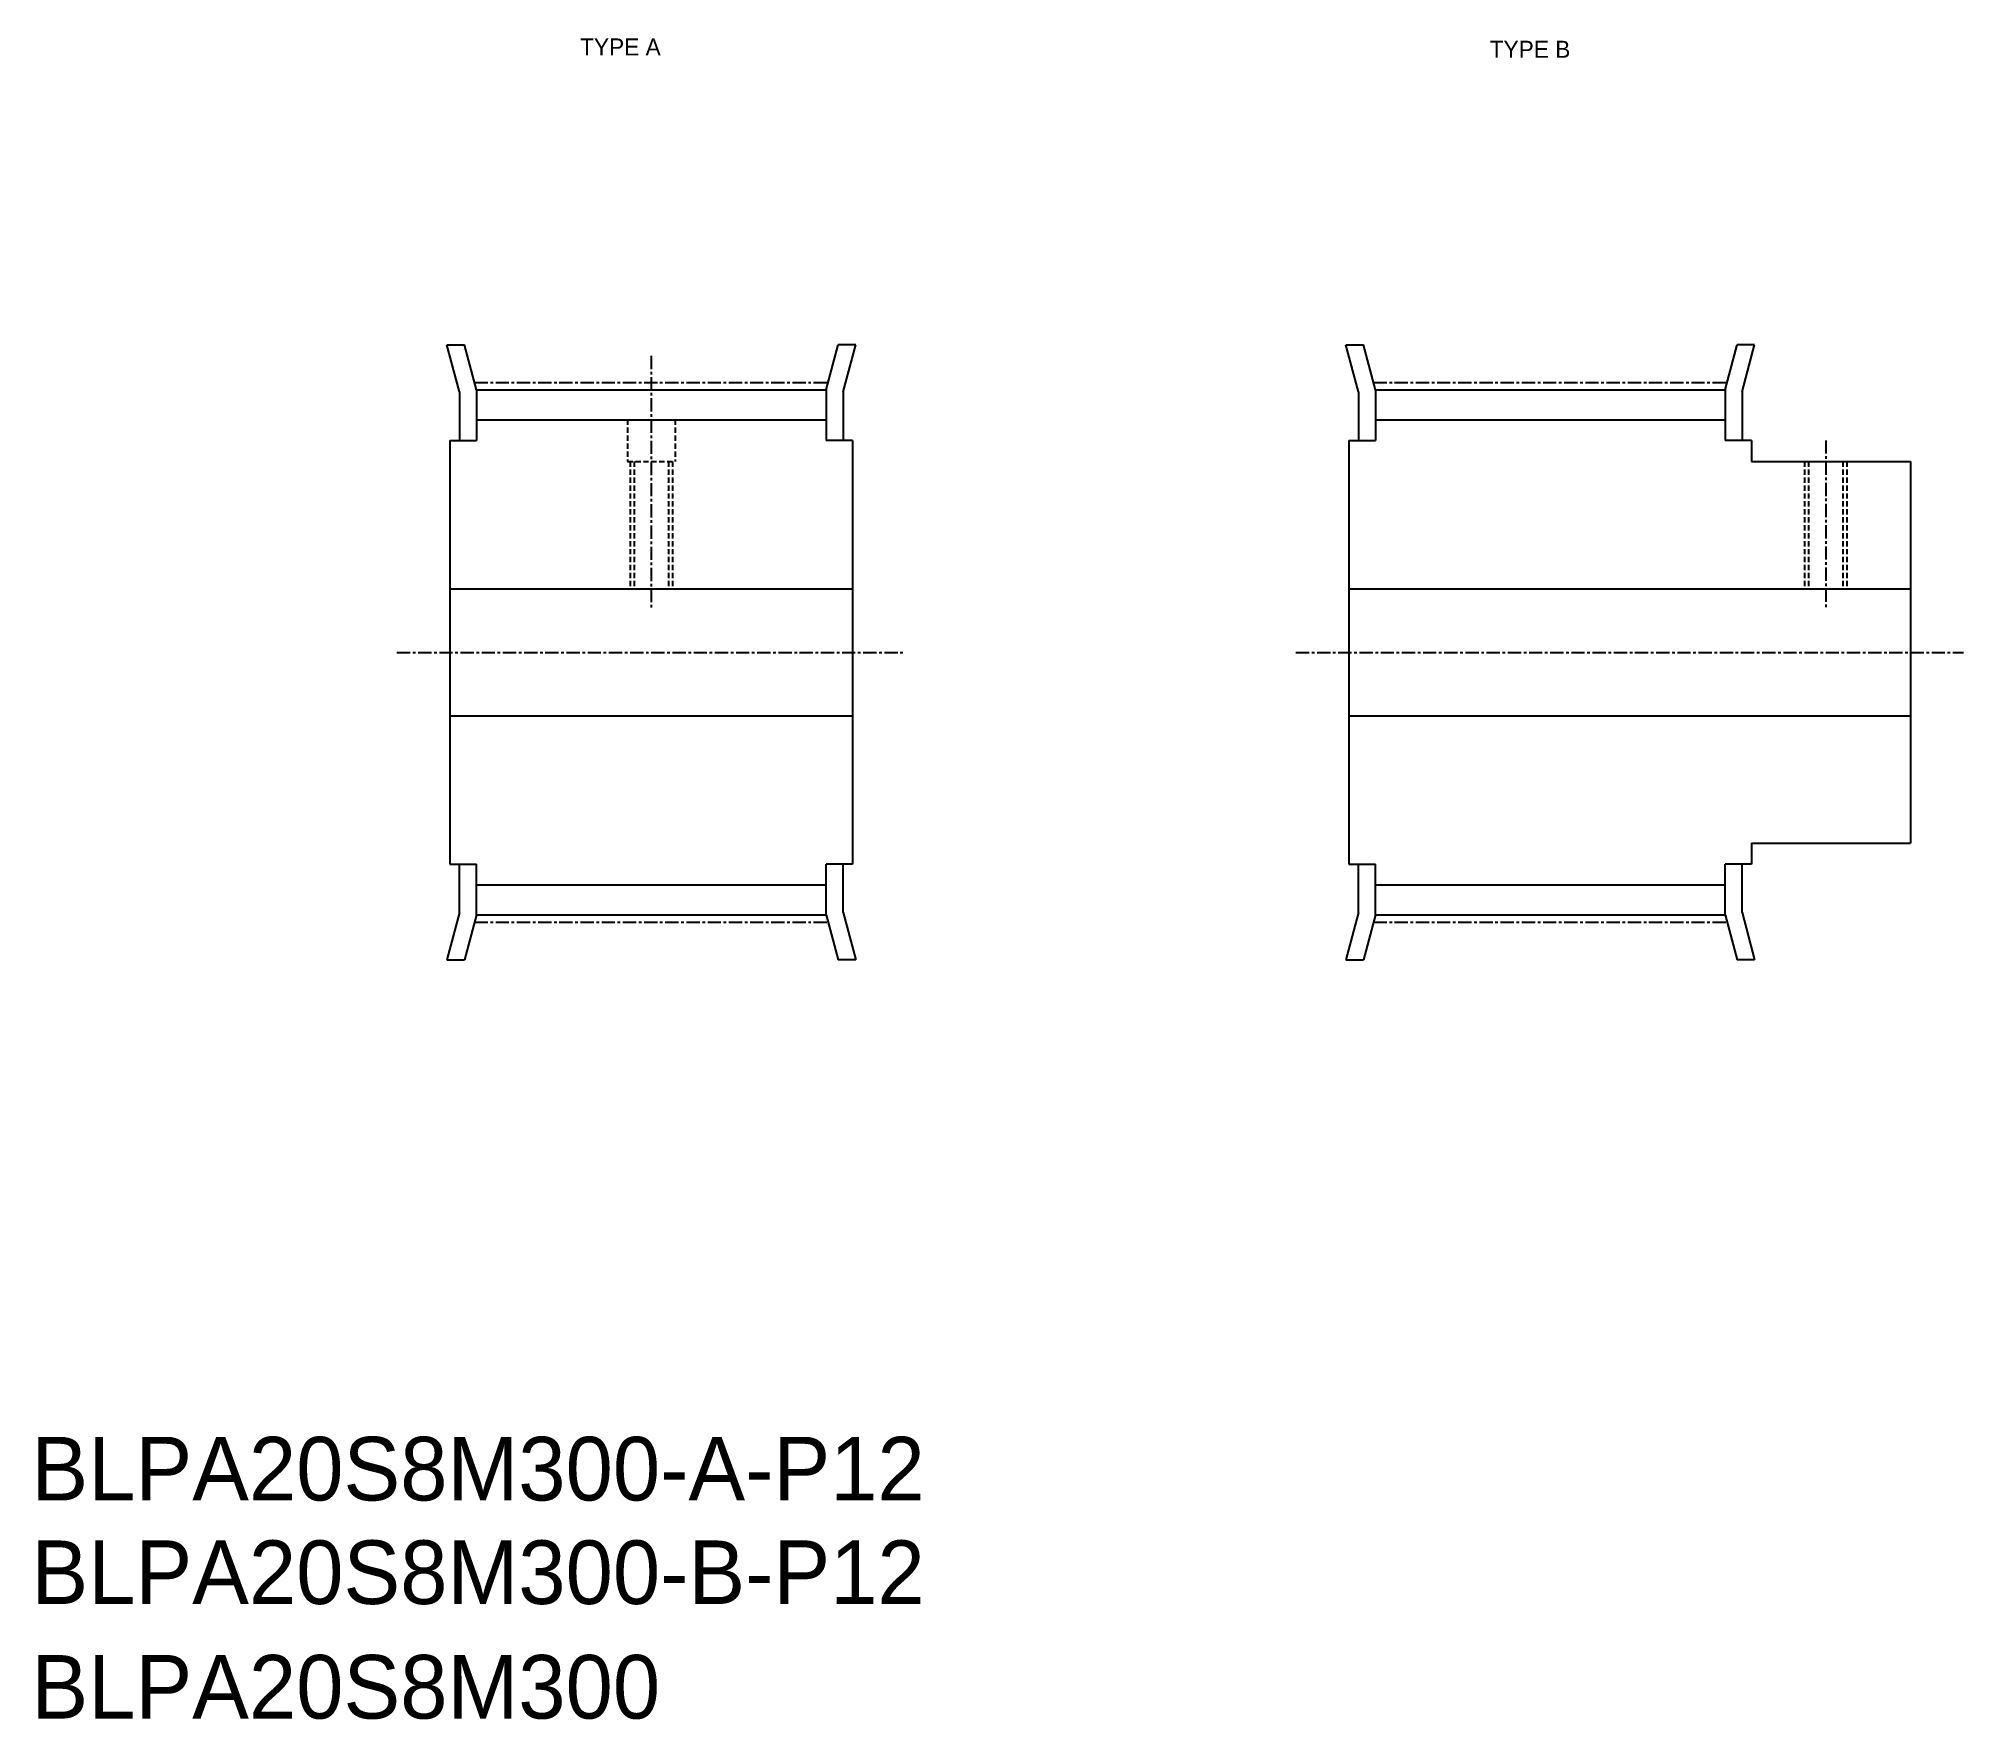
# Model space of a CAD drawing. Extents: x -285 to -104, y -61 to 98.
import ezdxf

# ---------------------------------------------------------------- set-up
doc = ezdxf.new("R2010")
doc.units = 0
doc.linetypes.add('CENTER', pattern=[2, 1.25, -0.25, 0.25, -0.25])
doc.linetypes.add('DASHED', pattern=[0.75, 0.5, -0.25])
doc.layers.get('0').update_dxf_attribs({"linetype": 'CONTINUOUS'})
doc.layers.add('CENTER', color=1, linetype='CENTER')

msp = doc.modelspace()

# ---------------------------------------------------------------- linework, layer by layer
at = {"color": 7, "linetype": 'CONTINUOUS'}
for p, q in [((-245.6, 64.36), (-246.78, 68.79)), ((-246.78, 68.79), (-245.13, 68.79)), ((-244, 64.57), (-245.13, 68.79)), ((-211, 64.57), (-209.87, 68.79)), ((-208.21, 68.79), (-209.87, 68.79)), ((-209.4, 64.36), (-208.21, 68.79)), ((-160.77, 64.36), (-161.96, 68.79)), ((-161.96, 68.79), (-160.3, 68.79)), ((-159.17, 64.57), (-160.3, 68.79)), ((-126.17, 64.57), (-125.04, 68.79)), ((-123.38, 68.79), (-125.04, 68.79)), ((-124.57, 64.36), (-123.38, 68.79)), ((-245.6, 64.36), (-245.6, 59.79)), ((-244, 64.57), (-211, 64.57)), ((-244, 64.57), (-244, 59.79)), ((-211, 64.57), (-211, 59.79)), ((-209.4, 64.36), (-209.4, 59.79)), ((-160.77, 64.36), (-160.77, 59.79)), ((-159.17, 64.57), (-126.17, 64.57)), ((-159.17, 64.57), (-159.17, 59.79)), ((-126.17, 64.57), (-126.17, 59.79)), ((-124.57, 64.36), (-124.57, 59.79)), ((-244, 61.74), (-211, 61.74)), ((-159.17, 61.74), (-126.17, 61.74)), ((-246.5, 59.79), (-246.5, 19.79)), ((-246.5, 59.79), (-244, 59.79)), ((-208.5, 59.79), (-211, 59.79)), ((-208.5, 59.79), (-208.5, 19.79)), ((-161.67, 59.79), (-161.67, 19.79)), ((-161.67, 59.79), (-159.17, 59.79)), ((-123.67, 59.79), (-126.17, 59.79)), ((-123.67, 59.79), (-123.67, 57.79)), ((-123.67, 57.79), (-108.67, 57.79)), ((-108.67, 57.79), (-108.67, 21.79)), ((-108.67, 48.79), (-108.67, 48.79)), ((-246.5, 45.79), (-208.5, 45.79)), ((-161.67, 45.79), (-108.67, 45.79)), ((-108.67, 39.79), (-108.67, 39.79)), ((-246.5, 33.79), (-208.5, 33.79)), ((-161.67, 33.79), (-108.67, 33.79)), ((-123.67, 21.79), (-108.67, 21.79)), ((-123.67, 21.79), (-123.67, 19.79)), ((-246.5, 19.79), (-244, 19.79)), ((-245.6, 15.23), (-245.6, 19.79)), ((-244, 15.01), (-244, 19.79)), ((-208.5, 19.79), (-211, 19.79)), ((-211, 15.01), (-211, 19.79)), ((-209.4, 15.23), (-209.4, 19.79)), ((-161.67, 19.79), (-159.17, 19.79)), ((-160.77, 15.23), (-160.77, 19.79)), ((-159.17, 15.01), (-159.17, 19.79)), ((-123.67, 19.79), (-126.17, 19.79)), ((-126.17, 15.01), (-126.17, 19.79)), ((-124.57, 15.23), (-124.57, 19.79)), ((-244, 17.84), (-211, 17.84)), ((-159.17, 17.84), (-126.17, 17.84)), ((-245.6, 15.23), (-246.78, 10.79)), ((-244, 15.01), (-245.13, 10.79)), ((-244, 15.01), (-211, 15.01)), ((-211, 15.01), (-209.87, 10.79)), ((-209.4, 15.23), (-208.21, 10.79)), ((-160.77, 15.23), (-161.96, 10.79)), ((-159.17, 15.01), (-160.3, 10.79)), ((-159.17, 15.01), (-126.17, 15.01)), ((-126.17, 15.01), (-125.04, 10.79)), ((-124.57, 15.23), (-123.38, 10.79)), ((-246.78, 10.79), (-245.13, 10.79)), ((-208.21, 10.79), (-209.87, 10.79)), ((-161.96, 10.79), (-160.3, 10.79)), ((-123.38, 10.79), (-125.04, 10.79))]:
    msp.add_line(p, q, dxfattribs=at)
at = {"color": 3, "linetype": 'DASHED'}
for p, q in [((-229.75, 61.74), (-229.75, 57.79)), ((-225.25, 61.74), (-225.25, 57.79)), ((-229.75, 57.79), (-225.25, 57.79)), ((-229.5, 57.79), (-229.5, 45.79)), ((-229.12, 57.79), (-229.12, 45.79)), ((-225.88, 57.79), (-225.88, 45.79)), ((-225.5, 57.79), (-225.5, 45.79)), ((-118.67, 57.79), (-118.67, 45.79)), ((-118.29, 57.79), (-118.29, 45.79)), ((-115.05, 57.79), (-115.05, 45.79)), ((-114.67, 57.79), (-114.67, 45.79))]:
    msp.add_line(p, q, dxfattribs=at)
at = {"layer": 'CENTER', "color": 1, "linetype": 'CENTER'}
for p, q in [((-227.5, 67.76), (-227.5, 43.79)), ((-244.18, 65.26), (-210.81, 65.26)), ((-159.35, 65.26), (-125.99, 65.26)), ((-116.67, 59.79), (-116.67, 43.79)), ((-251.5, 39.79), (-203.5, 39.79)), ((-166.67, 39.79), (-103.67, 39.79)), ((-244.18, 14.33), (-210.81, 14.33)), ((-159.35, 14.33), (-125.99, 14.33))]:
    msp.add_line(p, q, dxfattribs=at)

# ---------------------------------------------------------------- texts
at = {"color": 7, "linetype": 'CONTINUOUS'}
for s, height, p in [('TYPE A', 1.6, (-234.22, 96.11)), ('TYPE B', 1.6, (-148.38, 95.89)), ('BLPA20S8M300-A-P12', 6, (-285.99, -40.23)), ('BLPA20S8M300-B-P12', 6, (-285.99, -50)), ('BLPA20S8M300', 6, (-285.99, -60.81))]:
    msp.add_text(s, height=height, dxfattribs=at).set_placement(p)

doc.saveas('drawing.dxf')
